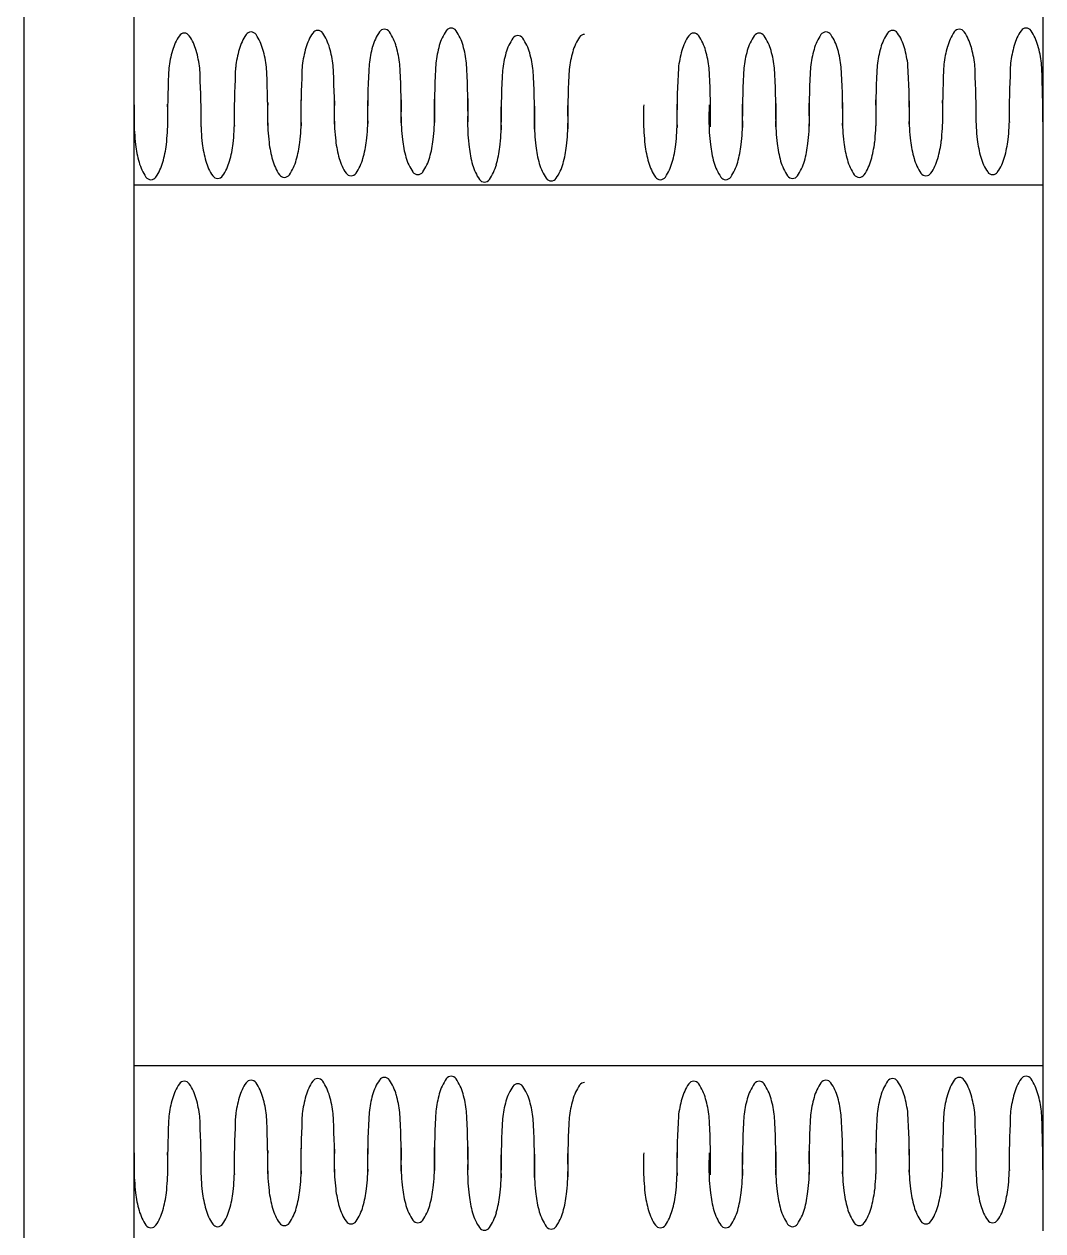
# Model space of a CAD drawing. Header units: inches. Extents: x -460 to 10305, y -938 to 5356.
# Drawn here: x 8043.4 to 8080.4, y 557.26 to 601.12 of the extents above; entities that cross this region are included whole.
import ezdxf

# ---------------------------------------------------------------- set-up
doc = ezdxf.new("R2010")
doc.units = ezdxf.units.IN
doc.header["$MEASUREMENT"] = 0
doc.layers.add('01-0263-05-DWG-BFP-ARCH$0$SP-PART', color=190, linetype='Continuous')
doc.layers.add('01-0263-05-DWG-BFP-ARCH$0$SP-WALL', color=7, linetype='Continuous')

# ---------------------------------------------------------------- blocks, each defined once
blk = doc.blocks.new('01-0263-05-DWG-BFP-ARCH', base_point=(1295.153, 1353.423))
at = {"layer": '01-0263-05-DWG-BFP-ARCH$0$SP-PART'}
for p, q in [((1564.158, 1945.427), (1531.158, 1945.427)), ((1564.158, 1913.427), (1531.158, 1913.427))]:
    blk.add_line(p, q, dxfattribs=at)
for centre, radius, start, end in [((1542.67, 1950.919), 0.219, 90, 145.6774), ((1542.67, 1950.919), 0.219, 34.3226, 90), ((1563.551, 1950.919), 0.219, 90, 145.6774), ((1563.551, 1950.919), 0.219, 34.3226, 90), ((1534.316, 1949.821), 1.841, 145.6774, 164.2093), ((1532.976, 1950.736), 0.219, 90, 145.6774), ((1532.976, 1950.736), 0.219, 34.3226, 90), ((1531.636, 1949.821), 1.841, 15.7907, 34.3226), ((1536.74, 1949.863), 1.841, 145.6774, 164.2093), ((1535.4, 1950.778), 0.219, 90, 145.6774), ((1535.4, 1950.778), 0.219, 34.3226, 90), ((1534.06, 1949.863), 1.841, 15.7907, 34.3226), ((1539.162, 1949.921), 1.841, 145.6774, 164.2093), ((1537.822, 1950.836), 0.219, 90, 145.6774), ((1537.822, 1950.836), 0.219, 34.3226, 90), ((1536.482, 1949.921), 1.841, 15.7907, 34.3226), ((1541.586, 1949.962), 1.841, 145.6774, 164.2093), ((1540.246, 1950.877), 0.219, 90, 145.6774), ((1540.246, 1950.877), 0.219, 34.3226, 90), ((1538.906, 1949.962), 1.841, 15.7907, 34.3226), ((1544.01, 1950.004), 1.841, 145.6774, 164.2093), ((1541.33, 1950.004), 1.841, 15.7907, 34.3226), ((1546.431, 1949.733), 1.841, 145.6774, 164.2093), ((1545.091, 1950.648), 0.219, 90, 145.6774), ((1545.091, 1950.648), 0.219, 34.3226, 90), ((1543.751, 1949.733), 1.841, 15.7907, 34.3226), ((1548.855, 1949.775), 1.841, 145.6774, 164.2093), ((1547.515, 1950.689), 0.219, 90, 145.6774), ((1552.821, 1949.821), 1.841, 145.6774, 164.2093), ((1551.481, 1950.736), 0.219, 90, 145.6774), ((1551.481, 1950.736), 0.219, 34.3226, 90), ((1550.141, 1949.821), 1.841, 15.7907, 34.3226), ((1555.197, 1949.821), 1.841, 145.6774, 164.2093), ((1553.857, 1950.736), 0.219, 90, 145.6774), ((1553.857, 1950.736), 0.219, 34.3226, 90), ((1552.517, 1949.821), 1.841, 15.7907, 34.3226), ((1557.621, 1949.863), 1.841, 145.6774, 164.2093), ((1556.281, 1950.778), 0.219, 90, 145.6774), ((1556.281, 1950.778), 0.219, 34.3226, 90), ((1554.941, 1949.863), 1.841, 15.7907, 34.3226), ((1560.043, 1949.921), 1.841, 145.6774, 164.2093), ((1558.703, 1950.836), 0.219, 90, 145.6774), ((1558.703, 1950.836), 0.219, 34.3226, 90), ((1557.363, 1949.921), 1.841, 15.7907, 34.3226), ((1562.467, 1949.962), 1.841, 145.6774, 164.2093), ((1561.127, 1950.877), 0.219, 90, 145.6774), ((1561.127, 1950.877), 0.219, 34.3226, 90), ((1559.787, 1949.962), 1.841, 15.7907, 34.3226), ((1564.891, 1950.004), 1.841, 145.6774, 164.2093), ((1562.212, 1950.004), 1.841, 15.7907, 34.3226), ((1536.496, 1949.205), 4.107, 164.2093, 173.3189), ((1529.456, 1949.205), 4.107, 6.6811, 15.7907), ((1538.921, 1949.246), 4.107, 164.2093, 173.3189), ((1531.88, 1949.246), 4.107, 6.6811, 15.7907), ((1541.342, 1949.304), 4.107, 164.2093, 173.3189), ((1534.302, 1949.304), 4.107, 6.6811, 15.7907), ((1543.766, 1949.346), 4.107, 164.2093, 173.3189), ((1536.726, 1949.346), 4.107, 6.6811, 15.7907), ((1546.191, 1949.387), 4.107, 164.2093, 173.3189), ((1539.15, 1949.387), 4.107, 6.6811, 15.7907), ((1551.035, 1949.158), 4.107, 164.2093, 173.3189), ((1555.001, 1949.205), 4.107, 164.2093, 173.3189), ((1547.961, 1949.205), 4.107, 6.6811, 15.7907), ((1557.378, 1949.205), 4.107, 164.2093, 173.3189), ((1550.337, 1949.205), 4.107, 6.6811, 15.7907), ((1559.802, 1949.246), 4.107, 164.2093, 173.3189), ((1552.761, 1949.246), 4.107, 6.6811, 15.7907), ((1562.224, 1949.304), 4.107, 164.2093, 173.3189), ((1555.183, 1949.304), 4.107, 6.6811, 15.7907), ((1564.648, 1949.346), 4.107, 164.2093, 173.3189), ((1557.607, 1949.346), 4.107, 6.6811, 15.7907), ((1567.072, 1949.387), 4.107, 164.2093, 173.3189), ((1560.031, 1949.387), 4.107, 6.6811, 15.7907), ((1573.443, 1947.953), 33.808, 176.8277, 180.001), ((1507.049, 1947.953), 33.808, 359.999, 3.1723), ((1575.867, 1947.994), 33.808, 176.8277, 180.001), ((1509.473, 1947.994), 33.808, 359.999, 3.1723), ((1548.611, 1949.116), 4.107, 164.2093, 173.3189), ((1541.57, 1949.116), 4.107, 6.6811, 15.7907), ((1594.324, 1947.953), 33.808, 176.8277, 180.001), ((1527.93, 1947.953), 33.808, 359.999, 3.1723), ((1596.748, 1947.994), 33.808, 176.8277, 180.001), ((1530.354, 1947.994), 33.808, 359.999, 3.1723), ((1566.173, 1947.812), 33.808, 176.8277, 180.001), ((1499.779, 1947.812), 33.808, 359.999, 3.1723), ((1568.597, 1947.853), 33.808, 176.8277, 180.001), ((1502.203, 1947.853), 33.808, 359.999, 3.1723), ((1571.019, 1947.911), 33.808, 176.8277, 180.001), ((1504.625, 1947.911), 33.808, 359.999, 3.1723), ((1578.288, 1947.723), 33.808, 176.8277, 180.001), ((1511.894, 1947.723), 33.808, 359.999, 3.1723), ((1580.712, 1947.765), 33.808, 176.8277, 180.001), ((1584.678, 1947.812), 33.808, 176.8277, 180.001), ((1518.284, 1947.812), 33.808, 359.999, 3.1723), ((1587.054, 1947.812), 33.808, 176.8277, 180.001), ((1520.66, 1947.812), 33.808, 359.999, 3.1723), ((1589.478, 1947.853), 33.808, 176.8277, 180.001), ((1523.084, 1947.853), 33.808, 359.999, 3.1723), ((1591.9, 1947.911), 33.808, 176.8277, 180.001), ((1525.506, 1947.911), 33.808, 359.999, 3.1723), ((1503.415, 1947.874), 33.808, 359.999, 1.1113), ((1505.837, 1947.932), 33.808, 359.999, 0.9844), ((1574.655, 1947.974), 33.808, 179.0509, 180.001), ((1508.261, 1947.974), 33.808, 359.999, 0.9844), ((1577.079, 1948.015), 33.808, 179.0509, 180.001), ((1524.297, 1947.874), 33.808, 359.999, 1.1113), ((1526.718, 1947.932), 33.808, 359.999, 0.9844), ((1595.536, 1947.974), 33.808, 179.0509, 180.001), ((1529.142, 1947.974), 33.808, 359.999, 0.9844), ((1597.96, 1948.015), 33.808, 179.0509, 180.001), ((1564.961, 1947.791), 33.808, 179.0509, 180.001), ((1497.355, 1947.77), 33.808, 359.999, 0.9844), ((1498.567, 1947.791), 33.808, 359.999, 0.9844), ((1567.385, 1947.833), 33.808, 179.0509, 180.001), ((1500.991, 1947.833), 33.808, 359.999, 0.9844), ((1569.809, 1947.874), 33.808, 179.0509, 180.001), ((1572.231, 1947.932), 33.808, 179.0509, 180.001), ((1577.076, 1947.702), 33.808, 179.0509, 180.001), ((1510.682, 1947.702), 33.808, 359.999, 0.9844), ((1579.5, 1947.744), 33.808, 179.0509, 180.001), ((1513.106, 1947.744), 33.808, 359.999, 0.9844), ((1583.466, 1947.791), 33.808, 179.0509, 180.001), ((1517.072, 1947.791), 33.808, 359.999, 0.9844), ((1585.842, 1947.791), 33.808, 179.0509, 180.001), ((1519.448, 1947.791), 33.808, 359.999, 0.9844), ((1588.266, 1947.833), 33.808, 179.0509, 180.001), ((1521.872, 1947.833), 33.808, 359.999, 0.9844), ((1590.69, 1947.874), 33.808, 179.0509, 180.001), ((1593.112, 1947.932), 33.808, 179.0509, 180.001), ((1538.782, 1947.79), 7.629, 180, 186.6811), ((1523.534, 1947.77), 7.629, 358.0441, 360), ((1524.746, 1947.79), 7.629, 353.3189, 0), ((1539.994, 1947.811), 7.629, 180, 182.1124), ((1541.206, 1947.832), 7.629, 180, 186.6811), ((1525.958, 1947.811), 7.629, 358.0441, 360), ((1527.17, 1947.832), 7.629, 353.3189, 360), ((1542.418, 1947.853), 7.629, 180, 182.1124), ((1543.63, 1947.874), 7.629, 180, 186.6811), ((1528.383, 1947.853), 7.629, 358.0441, 360), ((1529.595, 1947.874), 7.629, 353.3189, 0), ((1544.84, 1947.911), 7.629, 180, 182.4092), ((1546.052, 1947.931), 7.629, 180, 186.6811), ((1530.804, 1947.911), 7.629, 358.0441, 360), ((1532.016, 1947.931), 7.629, 353.3189, 0), ((1547.264, 1947.952), 7.629, 180, 182.1124), ((1548.476, 1947.973), 7.629, 180, 186.6811), ((1533.228, 1947.952), 7.629, 358.0441, 360), ((1534.44, 1947.973), 7.629, 353.3189, 360), ((1549.688, 1947.994), 7.629, 180, 182.1124), ((1550.896, 1947.702), 7.629, 180, 186.6811), ((1550.9, 1948.015), 7.629, 180, 182.1124), ((1535.653, 1947.994), 7.629, 358.0441, 360), ((1536.861, 1947.702), 7.629, 353.3189, 0), ((1552.108, 1947.723), 7.629, 180, 182.1124), ((1553.32, 1947.743), 7.629, 180, 186.6811), ((1538.073, 1947.723), 7.629, 358.0441, 360), ((1539.285, 1947.743), 7.629, 353.3189, 360), ((1554.533, 1947.764), 7.629, 180, 182.1124), ((1557.287, 1947.79), 7.629, 180, 186.6811), ((1543.251, 1947.79), 7.629, 353.3189, 0), ((1558.499, 1947.811), 7.629, 180, 182.1124), ((1559.663, 1947.79), 7.629, 180, 186.6811), ((1544.463, 1947.811), 7.629, 358.0441, 360), ((1545.628, 1947.79), 7.629, 353.3189, 0), ((1560.875, 1947.811), 7.629, 180, 182.1124), ((1562.087, 1947.832), 7.629, 180, 186.6811), ((1546.84, 1947.811), 7.629, 358.0441, 360), ((1548.052, 1947.832), 7.629, 353.3189, 360), ((1563.299, 1947.853), 7.629, 180, 182.1124), ((1564.511, 1947.874), 7.629, 180, 186.6811), ((1549.264, 1947.853), 7.629, 358.0441, 360), ((1550.476, 1947.874), 7.629, 353.3189, 0), ((1565.721, 1947.911), 7.629, 180, 182.4092), ((1566.933, 1947.931), 7.629, 180, 186.6811), ((1551.685, 1947.911), 7.629, 358.0441, 360), ((1552.898, 1947.931), 7.629, 353.3189, 0), ((1568.145, 1947.952), 7.629, 180, 182.1124), ((1569.357, 1947.973), 7.629, 180, 186.6811), ((1554.11, 1947.952), 7.629, 358.0441, 360), ((1555.322, 1947.973), 7.629, 353.3189, 360), ((1570.569, 1947.994), 7.629, 180, 182.1124), ((1571.781, 1948.015), 7.629, 180, 182.1124), ((1556.534, 1947.994), 7.629, 358.0441, 360), ((1535.284, 1947.381), 4.107, 186.6811, 195.7907), ((1528.244, 1947.381), 4.107, 344.2093, 353.3189), ((1537.709, 1947.422), 4.107, 186.6811, 195.7907), ((1530.668, 1947.422), 4.107, 344.2093, 353.3189), ((1540.133, 1947.464), 4.107, 186.6811, 195.7907), ((1533.092, 1947.464), 4.107, 344.2093, 353.3189), ((1542.554, 1947.522), 4.107, 186.6811, 195.7907), ((1535.514, 1947.522), 4.107, 344.2093, 353.3189), ((1544.979, 1947.563), 4.107, 186.6811, 195.7907), ((1537.938, 1947.563), 4.107, 344.2093, 353.3189), ((1547.399, 1947.292), 4.107, 186.6811, 195.7907), ((1540.358, 1947.292), 4.107, 344.2093, 353.3189), ((1549.823, 1947.334), 4.107, 186.6811, 195.7907), ((1542.782, 1947.334), 4.107, 344.2093, 353.3189), ((1553.789, 1947.381), 4.107, 186.6811, 195.7907), ((1546.748, 1947.381), 4.107, 344.2093, 353.3189), ((1556.166, 1947.381), 4.107, 186.6811, 195.7907), ((1549.125, 1947.381), 4.107, 344.2093, 353.3189), ((1558.59, 1947.422), 4.107, 186.6811, 195.7907), ((1551.549, 1947.422), 4.107, 344.2093, 353.3189), ((1561.014, 1947.464), 4.107, 186.6811, 195.7907), ((1553.973, 1947.464), 4.107, 344.2093, 353.3189), ((1563.436, 1947.522), 4.107, 186.6811, 195.7907), ((1556.395, 1947.522), 4.107, 344.2093, 353.3189), ((1565.86, 1947.563), 4.107, 186.6811, 195.7907), ((1558.819, 1947.563), 4.107, 344.2093, 353.3189), ((1537.952, 1946.847), 1.841, 195.7907, 214.3226), ((1535.272, 1946.847), 1.841, 325.6774, 344.2093), ((1540.374, 1946.905), 1.841, 195.7907, 214.3226), ((1537.694, 1946.905), 1.841, 325.6774, 344.2093), ((1542.798, 1946.947), 1.841, 195.7907, 214.3226), ((1540.118, 1946.947), 1.841, 325.6774, 344.2093), ((1558.833, 1946.847), 1.841, 195.7907, 214.3226), ((1556.154, 1946.847), 1.841, 325.6774, 344.2093), ((1561.255, 1946.905), 1.841, 195.7907, 214.3226), ((1558.575, 1946.905), 1.841, 325.6774, 344.2093), ((1563.679, 1946.947), 1.841, 195.7907, 214.3226), ((1560.999, 1946.947), 1.841, 325.6774, 344.2093), ((1533.104, 1946.764), 1.841, 195.7907, 214.3226), ((1530.424, 1946.764), 1.841, 325.6774, 344.2093), ((1535.528, 1946.806), 1.841, 195.7907, 214.3226), ((1532.848, 1946.806), 1.841, 325.6774, 344.2093), ((1541.458, 1946.032), 0.219, 214.3226, 270), ((1541.458, 1946.032), 0.219, 270, 325.6774), ((1545.219, 1946.675), 1.841, 195.7907, 214.3226), ((1542.539, 1946.675), 1.841, 325.6774, 344.2093), ((1547.643, 1946.717), 1.841, 195.7907, 214.3226), ((1544.963, 1946.717), 1.841, 325.6774, 344.2093), ((1551.609, 1946.764), 1.841, 195.7907, 214.3226), ((1548.929, 1946.764), 1.841, 325.6774, 344.2093), ((1553.985, 1946.764), 1.841, 195.7907, 214.3226), ((1551.305, 1946.764), 1.841, 325.6774, 344.2093), ((1556.409, 1946.806), 1.841, 195.7907, 214.3226), ((1553.729, 1946.806), 1.841, 325.6774, 344.2093), ((1562.339, 1946.032), 0.219, 214.3226, 270), ((1562.339, 1946.032), 0.219, 270, 325.6774), ((1531.764, 1945.849), 0.219, 214.3226, 270), ((1531.764, 1945.849), 0.219, 270, 325.6774), ((1534.188, 1945.891), 0.219, 214.3226, 270), ((1534.188, 1945.891), 0.219, 270, 325.6774), ((1536.612, 1945.933), 0.219, 214.3226, 270), ((1536.612, 1945.933), 0.219, 270, 325.6774), ((1539.034, 1945.99), 0.219, 214.3226, 270), ((1539.034, 1945.99), 0.219, 270, 325.6774), ((1543.879, 1945.761), 0.219, 214.3226, 270), ((1543.879, 1945.761), 0.219, 270, 325.6774), ((1546.303, 1945.802), 0.219, 214.3226, 270), ((1546.303, 1945.802), 0.219, 270, 325.6774), ((1550.269, 1945.849), 0.219, 214.3226, 270), ((1550.269, 1945.849), 0.219, 270, 325.6774), ((1552.645, 1945.849), 0.219, 214.3226, 270), ((1552.645, 1945.849), 0.219, 270, 325.6774), ((1555.069, 1945.891), 0.219, 214.3226, 270), ((1555.069, 1945.891), 0.219, 270, 325.6774), ((1557.494, 1945.933), 0.219, 214.3226, 270), ((1557.494, 1945.933), 0.219, 270, 325.6774), ((1559.915, 1945.99), 0.219, 214.3226, 270), ((1559.915, 1945.99), 0.219, 270, 325.6774), ((1540.246, 1912.785), 0.219, 90, 145.6774), ((1540.246, 1912.785), 0.219, 34.3226, 90), ((1542.67, 1912.826), 0.219, 90, 145.6774), ((1542.67, 1912.826), 0.219, 34.3226, 90), ((1561.127, 1912.785), 0.219, 90, 145.6774), ((1561.127, 1912.785), 0.219, 34.3226, 90), ((1563.551, 1912.826), 0.219, 90, 145.6774), ((1563.551, 1912.826), 0.219, 34.3226, 90), ((1534.316, 1911.729), 1.841, 145.6774, 164.2093), ((1532.976, 1912.644), 0.219, 90, 145.6774), ((1532.976, 1912.644), 0.219, 34.3226, 90), ((1531.636, 1911.729), 1.841, 15.7907, 34.3226), ((1536.74, 1911.771), 1.841, 145.6774, 164.2093), ((1535.4, 1912.685), 0.219, 90, 145.6774), ((1535.4, 1912.685), 0.219, 34.3226, 90), ((1534.06, 1911.771), 1.841, 15.7907, 34.3226), ((1539.162, 1911.828), 1.841, 145.6774, 164.2093), ((1537.822, 1912.743), 0.219, 90, 145.6774), ((1537.822, 1912.743), 0.219, 34.3226, 90), ((1536.482, 1911.828), 1.841, 15.7907, 34.3226), ((1541.586, 1911.87), 1.841, 145.6774, 164.2093), ((1538.906, 1911.87), 1.841, 15.7907, 34.3226), ((1544.01, 1911.912), 1.841, 145.6774, 164.2093), ((1541.33, 1911.912), 1.841, 15.7907, 34.3226), ((1546.431, 1911.64), 1.841, 145.6774, 164.2093), ((1545.091, 1912.555), 0.219, 90, 145.6774), ((1545.091, 1912.555), 0.219, 34.3226, 90), ((1543.751, 1911.64), 1.841, 15.7907, 34.3226), ((1548.855, 1911.682), 1.841, 145.6774, 164.2093), ((1547.515, 1912.597), 0.219, 90, 145.6774), ((1552.821, 1911.729), 1.841, 145.6774, 164.2093), ((1551.481, 1912.644), 0.219, 90, 145.6774), ((1551.481, 1912.644), 0.219, 34.3226, 90), ((1550.141, 1911.729), 1.841, 15.7907, 34.3226), ((1555.197, 1911.729), 1.841, 145.6774, 164.2093), ((1553.857, 1912.644), 0.219, 90, 145.6774), ((1553.857, 1912.644), 0.219, 34.3226, 90), ((1552.517, 1911.729), 1.841, 15.7907, 34.3226), ((1557.621, 1911.771), 1.841, 145.6774, 164.2093), ((1556.281, 1912.685), 0.219, 90, 145.6774), ((1556.281, 1912.685), 0.219, 34.3226, 90), ((1554.941, 1911.771), 1.841, 15.7907, 34.3226), ((1560.043, 1911.828), 1.841, 145.6774, 164.2093), ((1558.703, 1912.743), 0.219, 90, 145.6774), ((1558.703, 1912.743), 0.219, 34.3226, 90), ((1557.363, 1911.828), 1.841, 15.7907, 34.3226), ((1562.467, 1911.87), 1.841, 145.6774, 164.2093), ((1559.787, 1911.87), 1.841, 15.7907, 34.3226), ((1564.891, 1911.912), 1.841, 145.6774, 164.2093), ((1562.212, 1911.912), 1.841, 15.7907, 34.3226), ((1536.496, 1911.112), 4.107, 164.2093, 173.3189), ((1529.456, 1911.112), 4.107, 6.6811, 15.7907), ((1538.921, 1911.154), 4.107, 164.2093, 173.3189), ((1531.88, 1911.154), 4.107, 6.6811, 15.7907), ((1541.342, 1911.212), 4.107, 164.2093, 173.3189), ((1534.302, 1911.212), 4.107, 6.6811, 15.7907), ((1543.766, 1911.253), 4.107, 164.2093, 173.3189), ((1536.726, 1911.253), 4.107, 6.6811, 15.7907), ((1546.191, 1911.295), 4.107, 164.2093, 173.3189), ((1539.15, 1911.295), 4.107, 6.6811, 15.7907), ((1548.611, 1911.024), 4.107, 164.2093, 173.3189), ((1541.57, 1911.024), 4.107, 6.6811, 15.7907), ((1551.035, 1911.065), 4.107, 164.2093, 173.3189), ((1555.001, 1911.112), 4.107, 164.2093, 173.3189), ((1547.961, 1911.112), 4.107, 6.6811, 15.7907), ((1557.378, 1911.112), 4.107, 164.2093, 173.3189), ((1550.337, 1911.112), 4.107, 6.6811, 15.7907), ((1559.802, 1911.154), 4.107, 164.2093, 173.3189), ((1552.761, 1911.154), 4.107, 6.6811, 15.7907), ((1562.224, 1911.212), 4.107, 164.2093, 173.3189), ((1555.183, 1911.212), 4.107, 6.6811, 15.7907), ((1564.648, 1911.253), 4.107, 164.2093, 173.3189), ((1557.607, 1911.253), 4.107, 6.6811, 15.7907), ((1567.072, 1911.295), 4.107, 164.2093, 173.3189), ((1560.031, 1911.295), 4.107, 6.6811, 15.7907), ((1571.019, 1909.819), 33.808, 176.8277, 180.001), ((1504.625, 1909.819), 33.808, 359.999, 3.1723), ((1573.443, 1909.86), 33.808, 176.8277, 180.001), ((1507.049, 1909.86), 33.808, 359.999, 3.1723), ((1575.867, 1909.902), 33.808, 176.8277, 180.001), ((1509.473, 1909.902), 33.808, 359.999, 3.1723), ((1591.9, 1909.819), 33.808, 176.8277, 180.001), ((1525.506, 1909.819), 33.808, 359.999, 3.1723), ((1594.324, 1909.86), 33.808, 176.8277, 180.001), ((1527.93, 1909.86), 33.808, 359.999, 3.1723), ((1596.748, 1909.902), 33.808, 176.8277, 180.001), ((1530.354, 1909.902), 33.808, 359.999, 3.1723), ((1566.173, 1909.719), 33.808, 176.8277, 180.001), ((1499.779, 1909.719), 33.808, 359.999, 3.1723), ((1568.597, 1909.761), 33.808, 176.8277, 180.001), ((1502.203, 1909.761), 33.808, 359.999, 3.1723), ((1578.288, 1909.631), 33.808, 176.8277, 180.001), ((1511.894, 1909.631), 33.808, 359.999, 3.1723), ((1580.712, 1909.672), 33.808, 176.8277, 180.001), ((1584.678, 1909.719), 33.808, 176.8277, 180.001), ((1518.284, 1909.719), 33.808, 359.999, 3.1723), ((1587.054, 1909.719), 33.808, 176.8277, 180.001), ((1520.66, 1909.719), 33.808, 359.999, 3.1723), ((1589.478, 1909.761), 33.808, 176.8277, 180.001), ((1523.084, 1909.761), 33.808, 359.999, 3.1723), ((1503.415, 1909.782), 33.808, 359.999, 1.1113), ((1572.231, 1909.84), 33.808, 179.0509, 180.001), ((1505.837, 1909.84), 33.808, 359.999, 0.9844), ((1574.655, 1909.881), 33.808, 179.0509, 180.001), ((1508.261, 1909.881), 33.808, 359.999, 0.9844), ((1577.079, 1909.923), 33.808, 179.0509, 180.001), ((1524.297, 1909.782), 33.808, 359.999, 1.1113), ((1593.112, 1909.84), 33.808, 179.0509, 180.001), ((1526.718, 1909.84), 33.808, 359.999, 0.9844), ((1595.536, 1909.881), 33.808, 179.0509, 180.001), ((1529.142, 1909.881), 33.808, 359.999, 0.9844), ((1597.96, 1909.923), 33.808, 179.0509, 180.001), ((1564.961, 1909.698), 33.808, 179.0509, 180.001), ((1497.355, 1909.678), 33.808, 359.999, 0.9844), ((1498.567, 1909.698), 33.808, 359.999, 0.9844), ((1567.385, 1909.74), 33.808, 179.0509, 180.001), ((1500.991, 1909.74), 33.808, 359.999, 0.9844), ((1569.809, 1909.782), 33.808, 179.0509, 180.001), ((1577.076, 1909.61), 33.808, 179.0509, 180.001), ((1550.9, 1909.922), 7.629, 180, 182.1124), ((1510.682, 1909.61), 33.808, 359.999, 0.9844), ((1579.5, 1909.652), 33.808, 179.0509, 180.001), ((1513.106, 1909.652), 33.808, 359.999, 0.9844), ((1583.466, 1909.698), 33.808, 179.0509, 180.001), ((1517.072, 1909.698), 33.808, 359.999, 0.9844), ((1585.842, 1909.698), 33.808, 179.0509, 180.001), ((1519.448, 1909.698), 33.808, 359.999, 0.9844), ((1588.266, 1909.74), 33.808, 179.0509, 180.001), ((1521.872, 1909.74), 33.808, 359.999, 0.9844), ((1590.69, 1909.782), 33.808, 179.0509, 180.001), ((1571.781, 1909.922), 7.629, 180, 182.1124), ((1538.782, 1909.698), 7.629, 180, 186.6811), ((1523.534, 1909.677), 7.629, 358.0441, 360), ((1524.746, 1909.698), 7.629, 353.3189, 360), ((1539.994, 1909.719), 7.629, 180, 182.1124), ((1541.206, 1909.74), 7.629, 180, 186.6811), ((1525.958, 1909.719), 7.629, 358.0441, 360), ((1527.17, 1909.74), 7.629, 353.3189, 0), ((1542.418, 1909.76), 7.629, 180, 182.1124), ((1543.63, 1909.781), 7.629, 180, 186.6811), ((1528.383, 1909.76), 7.629, 358.0441, 360), ((1529.595, 1909.781), 7.629, 353.3189, 360), ((1544.84, 1909.818), 7.629, 180, 182.4092), ((1546.052, 1909.839), 7.629, 180, 186.6811), ((1530.804, 1909.818), 7.629, 358.0441, 360), ((1532.016, 1909.839), 7.629, 353.3189, 360), ((1547.264, 1909.86), 7.629, 180, 182.1124), ((1548.476, 1909.881), 7.629, 180, 186.6811), ((1533.228, 1909.86), 7.629, 358.0441, 360), ((1534.44, 1909.881), 7.629, 353.3189, 0), ((1549.688, 1909.901), 7.629, 180, 182.1124), ((1550.896, 1909.609), 7.629, 180, 186.6811), ((1535.653, 1909.901), 7.629, 358.0441, 360), ((1536.861, 1909.609), 7.629, 353.3189, 360), ((1552.108, 1909.63), 7.629, 180, 182.1124), ((1553.32, 1909.651), 7.629, 180, 186.6811), ((1538.073, 1909.63), 7.629, 358.0441, 360), ((1539.285, 1909.651), 7.629, 353.3189, 0), ((1554.533, 1909.672), 7.629, 180, 182.1124), ((1557.287, 1909.698), 7.629, 180, 186.6811), ((1543.251, 1909.698), 7.629, 353.3189, 360), ((1558.499, 1909.719), 7.629, 180, 182.1124), ((1559.663, 1909.698), 7.629, 180, 186.6811), ((1544.463, 1909.719), 7.629, 358.0441, 360), ((1545.628, 1909.698), 7.629, 353.3189, 360), ((1560.875, 1909.719), 7.629, 180, 182.1124), ((1562.087, 1909.74), 7.629, 180, 186.6811), ((1546.84, 1909.719), 7.629, 358.0441, 360), ((1548.052, 1909.74), 7.629, 353.3189, 0), ((1563.299, 1909.76), 7.629, 180, 182.1124), ((1564.511, 1909.781), 7.629, 180, 186.6811), ((1549.264, 1909.76), 7.629, 358.0441, 360), ((1550.476, 1909.781), 7.629, 353.3189, 360), ((1565.721, 1909.818), 7.629, 180, 182.4092), ((1566.933, 1909.839), 7.629, 180, 186.6811), ((1551.685, 1909.818), 7.629, 358.0441, 360), ((1552.898, 1909.839), 7.629, 353.3189, 360), ((1568.145, 1909.86), 7.629, 180, 182.1124), ((1569.357, 1909.881), 7.629, 180, 186.6811), ((1554.11, 1909.86), 7.629, 358.0441, 360), ((1555.322, 1909.881), 7.629, 353.3189, 0), ((1570.569, 1909.901), 7.629, 180, 182.1124), ((1556.534, 1909.901), 7.629, 358.0441, 360), ((1535.284, 1909.288), 4.107, 186.6811, 195.7907), ((1528.244, 1909.288), 4.107, 344.2093, 353.3189), ((1537.709, 1909.33), 4.107, 186.6811, 195.7907), ((1530.668, 1909.33), 4.107, 344.2093, 353.3189), ((1540.133, 1909.372), 4.107, 186.6811, 195.7907), ((1533.092, 1909.372), 4.107, 344.2093, 353.3189), ((1542.554, 1909.429), 4.107, 186.6811, 195.7907), ((1535.514, 1909.429), 4.107, 344.2093, 353.3189), ((1544.979, 1909.471), 4.107, 186.6811, 195.7907), ((1537.938, 1909.471), 4.107, 344.2093, 353.3189), ((1547.399, 1909.2), 4.107, 186.6811, 195.7907), ((1540.358, 1909.2), 4.107, 344.2093, 353.3189), ((1549.823, 1909.241), 4.107, 186.6811, 195.7907), ((1542.782, 1909.241), 4.107, 344.2093, 353.3189), ((1553.789, 1909.288), 4.107, 186.6811, 195.7907), ((1546.748, 1909.288), 4.107, 344.2093, 353.3189), ((1556.166, 1909.288), 4.107, 186.6811, 195.7907), ((1549.125, 1909.288), 4.107, 344.2093, 353.3189), ((1558.59, 1909.33), 4.107, 186.6811, 195.7907), ((1551.549, 1909.33), 4.107, 344.2093, 353.3189), ((1561.014, 1909.372), 4.107, 186.6811, 195.7907), ((1553.973, 1909.372), 4.107, 344.2093, 353.3189), ((1563.436, 1909.429), 4.107, 186.6811, 195.7907), ((1556.395, 1909.429), 4.107, 344.2093, 353.3189), ((1565.86, 1909.471), 4.107, 186.6811, 195.7907), ((1558.819, 1909.471), 4.107, 344.2093, 353.3189), ((1533.104, 1908.672), 1.841, 195.7907, 214.3226), ((1530.424, 1908.672), 1.841, 325.6774, 344.2093), ((1535.528, 1908.713), 1.841, 195.7907, 214.3226), ((1532.848, 1908.713), 1.841, 325.6774, 344.2093), ((1537.952, 1908.755), 1.841, 195.7907, 214.3226), ((1535.272, 1908.755), 1.841, 325.6774, 344.2093), ((1540.374, 1908.813), 1.841, 195.7907, 214.3226), ((1537.694, 1908.813), 1.841, 325.6774, 344.2093), ((1542.798, 1908.854), 1.841, 195.7907, 214.3226), ((1540.118, 1908.854), 1.841, 325.6774, 344.2093), ((1551.609, 1908.672), 1.841, 195.7907, 214.3226), ((1548.929, 1908.672), 1.841, 325.6774, 344.2093), ((1553.985, 1908.672), 1.841, 195.7907, 214.3226), ((1551.305, 1908.672), 1.841, 325.6774, 344.2093), ((1556.409, 1908.713), 1.841, 195.7907, 214.3226), ((1553.729, 1908.713), 1.841, 325.6774, 344.2093), ((1558.833, 1908.755), 1.841, 195.7907, 214.3226), ((1556.154, 1908.755), 1.841, 325.6774, 344.2093), ((1561.255, 1908.813), 1.841, 195.7907, 214.3226), ((1558.575, 1908.813), 1.841, 325.6774, 344.2093), ((1563.679, 1908.854), 1.841, 195.7907, 214.3226), ((1560.999, 1908.854), 1.841, 325.6774, 344.2093), ((1536.612, 1907.84), 0.219, 214.3226, 270), ((1536.612, 1907.84), 0.219, 270, 325.6774), ((1539.034, 1907.898), 0.219, 214.3226, 270), ((1539.034, 1907.898), 0.219, 270, 325.6774), ((1541.458, 1907.939), 0.219, 214.3226, 270), ((1541.458, 1907.939), 0.219, 270, 325.6774), ((1545.219, 1908.583), 1.841, 195.7907, 214.3226), ((1542.539, 1908.583), 1.841, 325.6774, 344.2093), ((1547.643, 1908.625), 1.841, 195.7907, 214.3226), ((1544.963, 1908.625), 1.841, 325.6774, 344.2093), ((1557.494, 1907.84), 0.219, 214.3226, 270), ((1557.494, 1907.84), 0.219, 270, 325.6774), ((1559.915, 1907.898), 0.219, 214.3226, 270), ((1559.915, 1907.898), 0.219, 270, 325.6774), ((1562.339, 1907.939), 0.219, 214.3226, 270), ((1562.339, 1907.939), 0.219, 270, 325.6774), ((1531.764, 1907.757), 0.219, 214.3226, 270), ((1531.764, 1907.757), 0.219, 270, 325.6774), ((1534.188, 1907.798), 0.219, 214.3226, 270), ((1534.188, 1907.798), 0.219, 270, 325.6774), ((1543.879, 1907.668), 0.219, 214.3226, 270), ((1543.879, 1907.668), 0.219, 270, 325.6774), ((1546.303, 1907.71), 0.219, 214.3226, 270), ((1546.303, 1907.71), 0.219, 270, 325.6774), ((1550.269, 1907.757), 0.219, 214.3226, 270), ((1550.269, 1907.757), 0.219, 270, 325.6774), ((1552.645, 1907.757), 0.219, 214.3226, 270), ((1552.645, 1907.757), 0.219, 270, 325.6774), ((1555.069, 1907.798), 0.219, 214.3226, 270), ((1555.069, 1907.798), 0.219, 270, 325.6774)]:
    blk.add_arc(centre, radius, start, end, dxfattribs=at)
at = {"layer": '01-0263-05-DWG-BFP-ARCH$0$SP-WALL'}
for p, q in [((1527.158, 1831.427), (1527.158, 2015.427)), ((1531.158, 1831.427), (1531.158, 2015.427)), ((1564.158, 1981.427), (1564.158, 1907.427))]:
    blk.add_line(p, q, dxfattribs=at)

msp = doc.modelspace()

# ---------------------------------------------------------------- block references
msp.add_blockref('01-0263-05-DWG-BFP-ARCH', (7811.394, 3.261))

doc.saveas('drawing.dxf')
